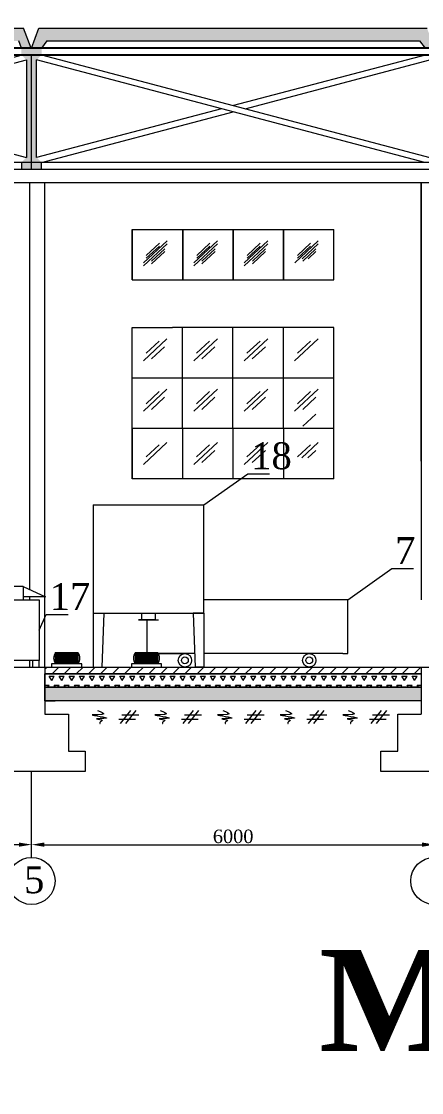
# Model space of a CAD drawing. Header units: inches. Extents: x -4475333 to 345677417, y -211198149 to 2125895.
# Drawn here: x -1948879 to -1942924, y 899562 to 915485 of the extents above; entities that cross this region are included whole.
import ezdxf

# ---------------------------------------------------------------- set-up
doc = ezdxf.new("R2010")
doc.units = ezdxf.units.IN
doc.header["$LTSCALE"] = 150
doc.header["$MEASUREMENT"] = 0
doc.linetypes.add('CENTER2', pattern=[1.125, 0.75, -0.125, 0.125, -0.125])
doc.linetypes.add('HIDDEN2', pattern=[4.7625, 3.175, -1.5875])
for name, color, linetype, lineweight in [('03 tbii', 3, 'Continuous', 50), ('coban', 153, 'Continuous', 50), ('cot', 2, 'Continuous', 50), ('Duong vien', 7, 'Continuous', 50), ('KHUNG BVE', 7, 'Continuous', 0), ('móng cột', 7, 'Continuous', 50), ('NHA XUONG', 80, 'Continuous', 50), ('PHOI_CANH', 3, 'Continuous', 50)]:
    doc.layers.add(name, color=color, linetype=linetype, lineweight=lineweight)
for name, color, linetype in [('dang', 2, 'Continuous'), ('duongtamchamgach', 50, 'Continuous'), ('MATCAT', 132, 'Continuous'), ('NET NHAP', 7, 'Continuous'), ('Net0.2', 4, 'Continuous'), ('netdut', 2, 'HIDDEN2'), ('Thiet bi', 7, 'Continuous'), ('tru', 7, 'Continuous')]:
    doc.layers.add(name, color=color, linetype=linetype)
doc.styles.add('1', font='times.ttf')
doc.styles.get("Standard").update_dxf_attribs({"font": 'times.ttf', "height": 100})
doc.dimstyles.new('75', dxfattribs={"dimtxt": 200, "dimasz": 188, "dimexe": 94, "dimexo": 47, "dimgap": 20, "dimtad": 1, "dimtoh": 1, "dimdec": 0, "dimtxsty": '1', "dimcen": 2.5, "dimclrt": 256, "dimadec": 0, "dimazin": 0, "dimtfac": 1, "dimtdec": 0, "dimtix": 1, "dimtmove": 0, "dimatfit": 2, "dimfxl": 1, "dimlwd": 9, "dimlwe": 9, "dimarcsym": 0})
pattern_1 = [(45, (-3375269.5799, 726526.24026), (-0.088388347648, 0.088388347648), [])]

# ---------------------------------------------------------------- blocks, each defined once
blk = doc.blocks.new('*D182')
at = {"layer": 'Defpoints', "color": 0, "lineweight": 0, "ltscale": 3, "transparency": 16777216}
for p in [(-1954728, 903248), (-1948728, 903248), (-1948728, 903248)]:
    blk.add_point(p, dxfattribs=at)
at = {"layer": 'NET NHAP', "color": 0, "lineweight": 9, "ltscale": 3, "transparency": 16777216}
for p, q in [((-1948728, 903295), (-1948728, 903342)), ((-1954728, 903201), (-1954728, 903154)), ((-1954540, 903248), (-1948916, 903248))]:
    blk.add_line(p, q, dxfattribs=at)
at = {"layer": 'NET NHAP', "color": 0, "lineweight": 0, "ltscale": 3, "transparency": 16777216}
for points in [[(-1954540, 903279), (-1954540, 903216), (-1954728, 903248)], [(-1948916, 903279), (-1948916, 903216), (-1948728, 903248)]]:
    blk.add_solid(points, dxfattribs=at)
at = {"layer": 'NET NHAP', "lineweight": 13, "ltscale": 3, "transparency": 16777216, "insert": (-1951728, 903369), "char_height": 200, "attachment_point": 5, "style": '1'}
blk.add_mtext('6000', dxfattribs=at)
blk = doc.blocks.new('*D183')
at = {"layer": 'Defpoints', "color": 0, "lineweight": 0, "ltscale": 3, "transparency": 16777216}
for p in [(-1948728, 903247), (-1942728, 903247), (-1942728, 903247)]:
    blk.add_point(p, dxfattribs=at)
at = {"layer": 'NET NHAP', "color": 0, "lineweight": 9, "ltscale": 3, "transparency": 16777216}
for p, q in [((-1948728, 903294), (-1948728, 903341)), ((-1942728, 903294), (-1942728, 903341)), ((-1948540, 903247), (-1942916, 903247))]:
    blk.add_line(p, q, dxfattribs=at)
at = {"layer": 'NET NHAP', "color": 0, "lineweight": 0, "ltscale": 3, "transparency": 16777216}
for points in [[(-1948540, 903279), (-1948540, 903216), (-1948728, 903247)], [(-1942916, 903279), (-1942916, 903216), (-1942728, 903247)]]:
    blk.add_solid(points, dxfattribs=at)
at = {"layer": 'NET NHAP', "lineweight": 13, "ltscale": 3, "transparency": 16777216, "insert": (-1945728, 903369), "char_height": 200, "attachment_point": 5, "style": '1'}
blk.add_mtext('6000', dxfattribs=at)
blk = doc.blocks.new('utjjrtjtr')
at = {"layer": 'PHOI_CANH', "color": 252, "lineweight": 9}
for p, q in [((4094925, 1559965), (4094925, 1559215)), ((4094925, 1559215), (4094925, 1559965)), ((4094925, 1559965), (4097925, 1559965)), ((4094925, 1559965), (4094925, 1559215)), ((4094925, 1559965), (4097925, 1559965)), ((4094925, 1559965), (4097925, 1559965)), ((4095675, 1559215), (4095675, 1559965)), ((4095675, 1559965), (4095675, 1559215)), ((4096425, 1559215), (4096425, 1559965)), ((4096425, 1559965), (4096425, 1559215)), ((4097175, 1559215), (4097175, 1559965)), ((4097175, 1559965), (4097175, 1559215)), ((4097925, 1559215), (4097925, 1559965)), ((4095092, 1559468), (4095443, 1559795)), ((4095092, 1559468), (4095443, 1559795)), ((4095842, 1559468), (4096193, 1559795)), ((4095842, 1559468), (4096193, 1559795)), ((4096592, 1559468), (4096943, 1559795)), ((4096592, 1559468), (4096943, 1559795)), ((4097342, 1559468), (4097693, 1559795)), ((4097342, 1559468), (4097693, 1559795)), ((4095092, 1559426), (4095443, 1559754)), ((4095092, 1559426), (4095443, 1559754)), ((4095133, 1559580), (4095328, 1559760)), ((4095133, 1559580), (4095328, 1559760)), ((4095133, 1559539), (4095328, 1559719)), ((4095133, 1559539), (4095328, 1559719)), ((4095212, 1559496), (4095407, 1559677)), ((4095212, 1559496), (4095407, 1559677)), ((4095212, 1559455), (4095407, 1559636)), ((4095212, 1559455), (4095407, 1559636)), ((4095842, 1559426), (4096193, 1559754)), ((4095842, 1559426), (4096193, 1559754)), ((4095883, 1559580), (4096078, 1559760)), ((4095883, 1559580), (4096078, 1559760)), ((4095883, 1559539), (4096078, 1559719)), ((4095883, 1559539), (4096078, 1559719)), ((4095962, 1559496), (4096157, 1559677)), ((4095962, 1559496), (4096157, 1559677)), ((4095962, 1559455), (4096157, 1559636)), ((4095962, 1559455), (4096157, 1559636)), ((4096592, 1559426), (4096943, 1559754)), ((4096592, 1559426), (4096943, 1559754)), ((4096633, 1559580), (4096828, 1559760)), ((4096633, 1559580), (4096828, 1559760)), ((4096633, 1559539), (4096828, 1559719)), ((4096633, 1559539), (4096828, 1559719)), ((4096712, 1559496), (4096907, 1559677)), ((4096712, 1559496), (4096907, 1559677)), ((4096712, 1559455), (4096907, 1559636)), ((4096712, 1559455), (4096907, 1559636)), ((4097383, 1559580), (4097578, 1559760)), ((4097383, 1559580), (4097578, 1559760)), ((4097383, 1559539), (4097578, 1559719)), ((4097383, 1559539), (4097578, 1559719)), ((4097451, 1559527), (4097693, 1559754)), ((4097451, 1559527), (4097693, 1559754)), ((4097462, 1559496), (4097657, 1559677)), ((4097462, 1559496), (4097657, 1559677)), ((4097540, 1559527), (4097657, 1559636)), ((4097540, 1559527), (4097657, 1559636)), ((4094925, 1559215), (4097883, 1559215)), ((4094925, 1559215), (4097925, 1559215)), ((4094925, 1559215), (4097883, 1559215)), ((4097883, 1559215), (4097925, 1559215)), ((4097883, 1559215), (4097925, 1559215))]:
    blk.add_line(p, q, dxfattribs=at)

msp = doc.modelspace()

# ---------------------------------------------------------------- hatches: boundary and pattern name
at = {"layer": 'dang', "lineweight": 9}
msp.add_hatch(color=256, dxfattribs=at).paths.add_polyline_path([(-1948878.5, 913286.9), (-1948578.5, 913286.9), (-1948578.5, 913386.9), (-1948653.5, 913461.9), (-1948653.5, 914911.7), (-1948578.5, 914986.9), (-1948578.5, 915086.9), (-1948878.5, 915086.9), (-1948878.5, 914986.9), (-1948803.5, 914911.7), (-1948803.5, 913461.9), (-1948878.5, 913386.9)])
at = {"layer": 'netdut', "linetype": 'ByBlock', "lineweight": 9, "ltscale": 10}
h = msp.add_hatch(dxfattribs=at)
h.set_pattern_fill('TRIANG', color=0, scale=400, style=0)
h.set_pattern_definition([(60, (-2659278.37, 852424.49), (-75, 129.90381), [75, -75]), (120, (-2659278.37, 852424.49), (-150, 8e-08), [75, -75]), (0, (-2659315.87, 852489.44), (75, 129.90381), [75, -75])])
h.paths.add_polyline_path([(-1948528.6, 905586.9), (-1948528.6, 905786.9), (-1942928.5, 905786.9), (-1942928.5, 905586.9)])
h = msp.add_hatch(dxfattribs=at)
h.set_pattern_fill('DOTS', color=4, scale=400, style=0)
h.set_pattern_definition([(0, (-2659278.374, 852424.489), (12.5, 25), [0, -25])])
h.paths.add_polyline_path([(-1942928.5, 905586.9), (-1942928.5, 905387), (-1948528.6, 905387), (-1948528.6, 905586.9)])
at = {"layer": 'tru', "linetype": 'ByBlock', "lineweight": 9, "ltscale": 10}
h = msp.add_hatch(dxfattribs=at)
h.set_pattern_fill('ANSI31', color=5, style=0)
h.set_pattern_definition(pattern_1)
h.paths.add_polyline_path([(-1948919.4, 915194.4), (-1948878.1, 915086.9), (-1948736.2, 915086.9), (-1948849.6, 915382.5), (-1954620.5, 915382.5), (-1954730.1, 915086.9), (-1954579.5, 915086.9), (-1954500.3, 915193.9)])
h = msp.add_hatch(dxfattribs=at)
h.set_pattern_fill('ANSI31', color=5, style=0)
h.set_pattern_definition(pattern_1)
h.paths.add_polyline_path([(-1942954.2, 915193.9), (-1942873.1, 915086.9), (-1942729.3, 915086.9), (-1942842.8, 915382.5), (-1948619.5, 915382.4), (-1948729.1, 915086.9), (-1948578.5, 915086.9), (-1948499.3, 915193.8)])
h = msp.add_hatch(dxfattribs=at)
h.set_pattern_fill('ANSI31', color=5, scale=40, style=0)
h.set_pattern_definition([(45, (-3442444.04, 1115139.1), (-89.802561, 89.802561), [])])
h.paths.add_polyline_path([(-1942928.5, 905887), (-1948528.6, 905887), (-1948528.6, 905786.9), (-1942928.5, 905786.9)])

# ---------------------------------------------------------------- linework, layer by layer
at = {"layer": '03 tbii', "lineweight": 18}
msp.add_line((-1972728.5, 905887), (-1906728.3, 905887), dxfattribs=at)
at = {"layer": 'coban', "lineweight": 18}
msp.add_line((-1944472.8, 905887), (-1944472.8, 905887), dxfattribs=at)
at = {"layer": 'cot', "lineweight": 18}
for p, q in [((-1954579, 914986.9), (-1948804.4, 913461.9)), ((-1948854.4, 914986.9), (-1951723, 914232.6)), ((-1948577.9, 914986.9), (-1942803.3, 913461.9)), ((-1942853.3, 914986.9), (-1945721.9, 914232.6)), ((-1951549.6, 914186.8), (-1948804.4, 914911.7)), ((-1942878.3, 913386.9), (-1948653.3, 914911.7)), ((-1945548.6, 914186.8), (-1942803.3, 914911.7)), ((-1945902, 914185.3), (-1948653.3, 913461.9)), ((-1948578.3, 913386.9), (-1945728.3, 914139.4)), ((-1942928.5, 905586.9), (-1948528.6, 905586.9))]:
    msp.add_line(p, q, dxfattribs=at)
at = {"layer": 'dang', "lineweight": 18}
for p, q in [((-1948803.5, 914911.7), (-1948803.5, 913461.9)), ((-1948803.5, 914911.7), (-1948803.5, 913461.9)), ((-1948653.5, 913461.9), (-1948653.5, 914911.7)), ((-1948653.5, 913461.9), (-1948653.5, 914911.7))]:
    msp.add_line(p, q, dxfattribs=at)
at = {"layer": 'Defpoints', "lineweight": 18}
for p, q in [((-1948728.5, 913286.9), (-1948728.5, 914986.9)), ((-1948878.5, 913386.9), (-1948878.5, 913286.9)), ((-1948578.5, 913286.9), (-1948578.5, 913386.9))]:
    msp.add_line(p, q, dxfattribs=at)
at = {"layer": 'Duong vien', "color": 7, "linetype": 'Continuous', "lineweight": 18, "ltscale": 10}
for p, q in [((-1946162.2, 908297), (-1945509.3, 908761)), ((-1945509.3, 908761), (-1945186.4, 908761)), ((-1944020.5, 906887.2), (-1943367.6, 907351.1)), ((-1943367.6, 907351.1), (-1943044.7, 907351.1)), ((-1948612.2, 906437), (-1948508.1, 906668.4)), ((-1948508.1, 906668.4), (-1948185.2, 906668.4))]:
    msp.add_line(p, q, dxfattribs=at)
at = {"layer": 'duongtamchamgach', "linetype": 'Continuous', "lineweight": -2, "ltscale": 10}
for p, q in [((-1942519.2, 915086.9), (-1966592.5, 915086.9)), ((-1966576.1, 914986.9), (-1942519.7, 914986.9))]:
    msp.add_line(p, q, dxfattribs=at)
at = {"layer": 'duongtamchamgach', "linetype": 'CENTER2', "lineweight": 15, "ltscale": 200}
for p, q in [((-1948751.3, 907038.9), (-1948751.3, 913086.9)), ((-1948751.3, 906887), (-1948751.3, 906929)), ((-1948751.3, 905887), (-1948751.3, 905987))]:
    msp.add_line(p, q, dxfattribs=at)
at = {"layer": 'KHUNG BVE', "linetype": 'Continuous', "lineweight": 18, "ltscale": 10}
for p, q in [((-1901081.4, 913387), (-1972728.5, 913387)), ((-1972728.5, 913287), (-1901052.7, 913287)), ((-1906728.5, 913087), (-1972728.5, 913087)), ((-1948568.6, 913086.9), (-1948568.6, 913086.9)), ((-1948528.6, 907783.9), (-1948528.6, 913086.9)), ((-1948528.6, 906932.8), (-1948528.6, 913086.9)), ((-1942928.5, 908948.4), (-1942928.5, 913086.9)), ((-1942928.5, 913086.9), (-1942928.5, 906885.4)), ((-1942928.5, 908948.4), (-1942928.5, 907391.3)), ((-1948528.6, 905887), (-1948528.6, 906929)), ((-1948528.6, 905887), (-1948528.6, 905387)), ((-1942928.5, 905887), (-1942928.5, 905387)), ((-1948528.6, 905786.9), (-1942928.5, 905786.9)), ((-1948528.6, 905387), (-1948528.6, 905187)), ((-1942928.5, 905387), (-1948528.6, 905387)), ((-1942928.5, 905387), (-1942928.5, 905187)), ((-1948528.6, 905187), (-1948178.6, 905187)), ((-1948178.6, 905187), (-1948178.6, 904637)), ((-1943278.6, 904637), (-1943278.6, 905187)), ((-1943278.6, 905187), (-1942928.5, 905187)), ((-1948178.6, 904637), (-1947928.6, 904637)), ((-1947928.6, 904637), (-1947928.6, 904337)), ((-1943528.6, 904337), (-1943528.6, 904637)), ((-1943528.6, 904637), (-1943278.6, 904637)), ((-1947928.6, 904337), (-1949528.6, 904337)), ((-1941928.6, 904337), (-1943528.6, 904337))]:
    msp.add_line(p, q, dxfattribs=at)
at = {"layer": 'KHUNG BVE', "lineweight": 0}
for p, q in [((-1947812.2, 908297), (-1946162.2, 908297)), ((-1947812.2, 908297), (-1947812.2, 906687)), ((-1946162.2, 906687), (-1946162.2, 908297)), ((-1948851.9, 907086.7), (-1954728, 907086.7)), ((-1948851.9, 907086.7), (-1948520.5, 906929)), ((-1948851.9, 907086.7), (-1948851.9, 906887)), ((-1949752.2, 906887), (-1948612.2, 906887)), ((-1948520.5, 906929), (-1948851.9, 906929)), ((-1948612.2, 906887), (-1948612.2, 905987)), ((-1944020.5, 906887.2), (-1946162.2, 906887.2)), ((-1944020.5, 906087.2), (-1944020.5, 906887.2)), ((-1947812.2, 906687), (-1946162.2, 906687)), ((-1947812.2, 906687), (-1947812.2, 905887)), ((-1947652.2, 906687), (-1947682.2, 905887)), ((-1947251.2, 906687), (-1947101.2, 906687)), ((-1947251.2, 906687), (-1947091.2, 906687)), ((-1947087.2, 906587), (-1947087.2, 906687)), ((-1947087.2, 906687), (-1946987.2, 906687)), ((-1946987.2, 906687), (-1946887.2, 906687)), ((-1946887.2, 906687), (-1946887.2, 906587)), ((-1946162.2, 906687), (-1946322.2, 906687)), ((-1946322.2, 906687), (-1946292.2, 905887)), ((-1946162.2, 906687), (-1946162.2, 905887)), ((-1947087.2, 906587), (-1947137.2, 906587)), ((-1947137.2, 906587), (-1946887.2, 906587)), ((-1946887.2, 906587), (-1947087.2, 906587)), ((-1947012.2, 906587), (-1947012.2, 906102.1)), ((-1946887.2, 906587), (-1946887.2, 906587)), ((-1946887.2, 906587), (-1946837.2, 906587)), ((-1946945.5, 906087.2), (-1947020.5, 906087.2)), ((-1946852.3, 906087.2), (-1946945.5, 906087.2)), ((-1946945.5, 906087.2), (-1946852.3, 906087.2)), ((-1946299.8, 906087.2), (-1946841.5, 906087.2)), ((-1946841.5, 906087.2), (-1946445.5, 906087.2)), ((-1944095.5, 906087.2), (-1946162.2, 906087.2)), ((-1944095.5, 906087.2), (-1944595.5, 906087.2)), ((-1944095.5, 906087.2), (-1944020.5, 906087.2)), ((-1948612.2, 905987), (-1949752.2, 905987)), ((-1948712.2, 905987), (-1948712.2, 905887)), ((-1948712.2, 905887), (-1948612.2, 905887)), ((-1948612.2, 905887), (-1948612.2, 905987)), ((-1947812.2, 905887), (-1947682.2, 905887)), ((-1946162.2, 905887), (-1946292.2, 905887))]:
    msp.add_line(p, q, dxfattribs=at)
at = {"layer": 'KHUNG BVE', "color": 7, "lineweight": 18}
for p, q in [((-1948369.3, 905937.1), (-1948369.3, 906102.1)), ((-1948369.3, 906102.1), (-1948039.3, 906102.1)), ((-1948369.3, 906087.1), (-1948039.3, 906087.1)), ((-1948369.3, 906072.1), (-1948039.3, 906072.1)), ((-1948369.3, 906057.1), (-1948039.3, 906057.1)), ((-1948369.3, 906042.1), (-1948039.3, 906042.1)), ((-1948369.3, 906027.1), (-1948039.3, 906027.1)), ((-1948369.3, 906012.1), (-1948039.3, 906012.1)), ((-1948039.3, 906102.1), (-1948039.3, 905937.1)), ((-1947182.3, 905937.1), (-1947182.3, 906102.1)), ((-1947182.3, 906102.1), (-1946852.3, 906102.1)), ((-1947182.3, 906087.1), (-1946852.3, 906087.1)), ((-1947182.3, 906072.1), (-1946852.3, 906072.1)), ((-1947182.3, 906057.1), (-1946852.3, 906057.1)), ((-1947182.3, 906042.1), (-1946852.3, 906042.1)), ((-1947182.3, 906027.1), (-1946852.3, 906027.1)), ((-1947182.3, 906012.1), (-1946852.3, 906012.1)), ((-1946852.3, 906102.1), (-1946852.3, 905937.1)), ((-1947979.3, 905937.1), (-1948429.3, 905937.1)), ((-1947979.3, 905937.1), (-1948429.3, 905937.1)), ((-1948429.3, 905937.1), (-1948429.3, 905887.1)), ((-1948369.3, 905997.1), (-1948039.3, 905997.1)), ((-1948369.3, 905982.1), (-1948039.3, 905982.1)), ((-1948369.3, 905967.1), (-1948039.3, 905967.1)), ((-1948369.3, 905952.1), (-1948039.3, 905952.1)), ((-1948039.3, 905937.1), (-1948369.3, 905937.1)), ((-1947979.3, 905887.1), (-1947979.3, 905937.1)), ((-1946792.3, 905937.1), (-1947242.3, 905937.1)), ((-1946792.3, 905937.1), (-1947242.3, 905937.1)), ((-1947242.3, 905937.1), (-1947242.3, 905887.1)), ((-1947182.3, 905997.1), (-1946852.3, 905997.1)), ((-1947182.3, 905982.1), (-1946852.3, 905982.1)), ((-1947182.3, 905967.1), (-1946852.3, 905967.1)), ((-1947182.3, 905952.1), (-1946852.3, 905952.1)), ((-1946852.3, 905937.1), (-1947182.3, 905937.1)), ((-1946792.3, 905887.1), (-1946792.3, 905937.1))]:
    msp.add_line(p, q, dxfattribs=at)
at = {"layer": 'KHUNG BVE', "color": 2, "linetype": 'Continuous', "lineweight": 18, "ltscale": 10}
for p, q in [((-1946210.2, 905886.8), (-1946210.2, 905887)), ((-1945410.2, 905886.8), (-1945410.2, 905887)), ((-1944610.2, 905886.8), (-1944610.2, 905887)), ((-1943810.2, 905886.8), (-1943810.2, 905887))]:
    msp.add_line(p, q, dxfattribs=at)
at = {"layer": 'KHUNG BVE', "color": 6, "lineweight": 40, "ltscale": 50}
for p, q in [((-1944670.6, 905889.8), (-1944670.6, 905889.8)), ((-1943870.6, 905889.8), (-1943870.6, 905889.8))]:
    msp.add_line(p, q, dxfattribs=at)
at = {"layer": 'KHUNG BVE', "lineweight": 0}
for centre, radius in [((-1916098.2, 889715.1), 188435.9), ((-1946445.5, 905987.2), 100), ((-1946445.5, 905987.2), 50), ((-1944595.5, 905987.2), 100), ((-1944595.5, 905987.2), 50)]:
    msp.add_circle(centre, radius, dxfattribs=at)
at = {"layer": 'KHUNG BVE', "color": 7, "lineweight": 18}
for centre, start, end in [((-1948270.9, 906019.6), 140.03379, 219.96621), ((-1948137.8, 906019.6), 320.03379, 39.96621), ((-1947083.9, 906019.6), 140.03379, 219.96621), ((-1946950.8, 906019.6), 320.03379, 39.96621)]:
    msp.add_arc(centre, 128.4, start, end, dxfattribs=at)
at = {"layer": 'MATCAT', "color": 3, "lineweight": 13, "ltscale": 3}
msp.add_line((-1948728.4, 903247.6), (-1948728.4, 904337.1), dxfattribs=at)
at = {"layer": 'móng cột', "lineweight": 18}
msp.add_line((-1948528.6, 905386.9), (-1948378.5, 905386.9), dxfattribs=at)
at = {"layer": 'Net0.2', "lineweight": 18}
for p, q in [((-1947255.1, 905240.1), (-1947410.1, 905046.8)), ((-1947174.2, 905240.1), (-1947329.2, 905046.8)), ((-1946322.7, 905240.1), (-1946477.7, 905046.8)), ((-1946241.7, 905240.1), (-1946396.8, 905046.8)), ((-1945390.2, 905240.1), (-1945545.3, 905046.8)), ((-1945309.3, 905240.1), (-1945464.4, 905046.8)), ((-1944457.8, 905240.1), (-1944612.8, 905046.8)), ((-1944376.9, 905240.1), (-1944531.9, 905046.8)), ((-1943525.4, 905240.1), (-1943680.4, 905046.8)), ((-1943444.5, 905240.1), (-1943599.5, 905046.8)), ((-1947430.8, 905111.5), (-1947178.8, 905111.5)), ((-1947382.3, 905175.5), (-1947130.4, 905175.5)), ((-1946498.3, 905111.5), (-1946246.4, 905111.5)), ((-1946449.9, 905175.5), (-1946198, 905175.5)), ((-1945565.9, 905111.5), (-1945314, 905111.5)), ((-1945517.5, 905175.5), (-1945265.6, 905175.5)), ((-1944633.5, 905111.5), (-1944381.6, 905111.5)), ((-1944585, 905175.5), (-1944333.1, 905175.5)), ((-1943701.1, 905111.5), (-1943449.2, 905111.5)), ((-1943652.6, 905175.5), (-1943400.7, 905175.5))]:
    msp.add_line(p, q, dxfattribs=at)
for points in [[(-1947744.6, 905240.1), (-1947651.9, 905190), (-1947825.5, 905177.6), (-1947614.8, 905128), (-1947763.5, 905115.7), (-1947676.7, 905090.9), (-1947713.9, 905053.7), (-1947707.7, 905047.6)], [(-1946812.2, 905240.1), (-1946719.5, 905190), (-1946893.1, 905177.6), (-1946682.3, 905128), (-1946831.1, 905115.7), (-1946744.3, 905090.9), (-1946781.5, 905053.7), (-1946775.3, 905047.6)], [(-1945879.8, 905240.1), (-1945787.1, 905190), (-1945960.6, 905177.6), (-1945749.9, 905128), (-1945898.7, 905115.7), (-1945811.9, 905090.9), (-1945849.1, 905053.7), (-1945842.9, 905047.6)], [(-1944947.4, 905240.1), (-1944854.7, 905190), (-1945028.2, 905177.6), (-1944817.5, 905128), (-1944966.3, 905115.7), (-1944879.5, 905090.9), (-1944916.7, 905053.7), (-1944910.5, 905047.6)], [(-1944015, 905240.1), (-1943922.3, 905190), (-1944095.8, 905177.6), (-1943885.1, 905128), (-1944033.8, 905115.7), (-1943947.1, 905090.9), (-1943984.3, 905053.7), (-1943978.1, 905047.6)]]:
    msp.add_spline(points, degree=3, dxfattribs=at)
at = {"layer": 'netdut', "color": 0, "linetype": 'ByBlock', "lineweight": 18, "ltscale": 10}
for p, q in [((-1948528.6, 905586.9), (-1948528.6, 905786.9)), ((-1942928.5, 905786.9), (-1942928.5, 905586.9))]:
    msp.add_line(p, q, dxfattribs=at)
at = {"layer": 'netdut', "color": 4, "linetype": 'ByBlock', "lineweight": 18, "ltscale": 10}
for p, q in [((-1948528.6, 905586.9), (-1942928.5, 905586.9)), ((-1948528.6, 905387), (-1948528.6, 905586.9)), ((-1942928.5, 905586.9), (-1942928.5, 905387))]:
    msp.add_line(p, q, dxfattribs=at)
at = {"layer": 'NHA XUONG', "lineweight": 18}
for p, q in [((-1948528.6, 905786.9), (-1942928.5, 905786.9)), ((-1942928.5, 905786.9), (-1948528.6, 905786.9))]:
    msp.add_line(p, q, dxfattribs=at)
at = {"layer": 'PHOI_CANH', "color": 252, "lineweight": 18}
for p, q in [((-1947230.7, 909437), (-1947230.7, 910937)), ((-1947230.7, 910937), (-1946630.7, 910937)), ((-1944230.7, 910937), (-1946630.7, 910937)), ((-1946480.7, 910687), (-1946480.7, 910937)), ((-1945730.7, 910687), (-1945730.7, 910937)), ((-1944980.7, 909437), (-1944980.7, 910937)), ((-1944230.7, 908687), (-1944230.7, 910937)), ((-1947063.5, 910439.7), (-1946712.6, 910766.9)), ((-1947022.7, 910551.9), (-1946827.7, 910732.4)), ((-1946943.5, 910468.4), (-1946748.5, 910648.9)), ((-1946480.7, 909437), (-1946480.7, 910687)), ((-1946313.5, 910439.7), (-1945962.6, 910766.9)), ((-1946272.7, 910551.9), (-1946077.7, 910732.4)), ((-1946193.5, 910468.4), (-1945998.5, 910648.9)), ((-1945730.7, 909437), (-1945730.7, 910687)), ((-1945563.5, 910439.7), (-1945212.6, 910766.9)), ((-1945522.7, 910551.9), (-1945327.7, 910732.4)), ((-1945443.5, 910468.4), (-1945248.5, 910648.9)), ((-1944813.5, 910439.7), (-1944462.6, 910766.9)), ((-1944772.7, 910551.9), (-1944577.7, 910732.4)), ((-1947230.7, 910187), (-1944230.7, 910187)), ((-1947230.7, 908687), (-1947230.7, 910070.4)), ((-1947063.5, 909689.7), (-1946712.6, 910016.9)), ((-1947063.5, 909689.7), (-1946712.6, 910016.9)), ((-1946313.5, 909689.7), (-1945962.6, 910016.9)), ((-1946313.5, 909689.7), (-1945962.6, 910016.9)), ((-1945563.5, 909689.7), (-1945212.6, 910016.9)), ((-1945563.5, 909689.7), (-1945212.6, 910016.9)), ((-1944813.5, 909689.7), (-1944462.6, 910016.9)), ((-1944813.5, 909689.7), (-1944462.6, 910016.9)), ((-1947022.7, 909801.9), (-1946827.7, 909982.4)), ((-1947022.7, 909801.9), (-1946827.7, 909982.4)), ((-1946943.5, 909718.4), (-1946748.5, 909898.9)), ((-1946943.5, 909718.4), (-1946748.5, 909898.9)), ((-1946272.7, 909801.9), (-1946077.7, 909982.4)), ((-1946272.7, 909801.9), (-1946077.7, 909982.4)), ((-1946193.5, 909718.4), (-1945998.5, 909898.9)), ((-1946193.5, 909718.4), (-1945998.5, 909898.9)), ((-1945522.7, 909801.9), (-1945327.7, 909982.4)), ((-1945522.7, 909801.9), (-1945327.7, 909982.4)), ((-1945443.5, 909718.4), (-1945248.5, 909898.9)), ((-1945443.5, 909718.4), (-1945248.5, 909898.9)), ((-1944772.7, 909801.9), (-1944577.7, 909982.4)), ((-1944772.7, 909801.9), (-1944577.7, 909982.4)), ((-1944693.5, 909718.4), (-1944498.5, 909898.9)), ((-1944693.5, 909718.4), (-1944498.5, 909898.9)), ((-1944693.5, 909468.4), (-1944498.5, 909648.9)), ((-1947230.7, 909437), (-1947230.7, 908687)), ((-1947230.7, 909437), (-1944230.7, 909437)), ((-1947230.7, 909437), (-1944230.7, 909437)), ((-1946480.7, 909437), (-1946480.7, 908687)), ((-1945730.7, 909437), (-1945730.7, 908687)), ((-1944980.7, 909437), (-1944980.7, 908687)), ((-1947063.5, 908898.4), (-1946712.6, 909225.6)), ((-1947063.5, 908898.4), (-1946712.6, 909225.6)), ((-1947022.7, 909010.7), (-1946827.7, 909191.2)), ((-1947022.7, 909010.7), (-1946827.7, 909191.2)), ((-1946313.5, 908898.4), (-1945962.6, 909225.6)), ((-1946313.5, 908898.4), (-1945962.6, 909225.6)), ((-1946272.7, 909010.7), (-1946077.7, 909191.2)), ((-1946272.7, 909010.7), (-1946077.7, 909191.2)), ((-1945563.5, 908898.4), (-1945212.6, 909225.6)), ((-1945563.5, 908898.4), (-1945212.6, 909225.6)), ((-1945522.7, 909010.7), (-1945327.7, 909191.2)), ((-1945522.7, 909010.7), (-1945327.7, 909191.2)), ((-1944772.7, 909010.7), (-1944577.7, 909191.2)), ((-1944772.7, 909010.7), (-1944577.7, 909191.2)), ((-1944705.3, 908999.2), (-1944462.6, 909225.6)), ((-1944705.3, 908999.2), (-1944462.6, 909225.6)), ((-1946193.5, 908927.1), (-1945998.5, 909107.6)), ((-1946193.5, 908927.1), (-1945998.5, 909107.6)), ((-1945443.5, 908927.1), (-1945248.5, 909107.6)), ((-1945443.5, 908927.1), (-1945248.5, 909107.6)), ((-1944615.6, 908999.2), (-1944498.5, 909107.6)), ((-1944615.6, 908999.2), (-1944498.5, 909107.6)), ((-1944230.7, 908687), (-1947230.7, 908687))]:
    msp.add_line(p, q, dxfattribs=at)
at = {"layer": 'Thiet bi', "color": 2, "linetype": 'ByBlock', "lineweight": 18, "ltscale": 10}
msp.add_line((-1948728.4, 903057.6), (-1948728.4, 903247.6), dxfattribs=at)
for centre in [(-1948728.4, 902707.6), (-1942735.9, 902707.6)]:
    msp.add_circle(centre, 350.1, dxfattribs=at)
at = {"layer": 'tru', "color": 5, "linetype": 'ByBlock', "lineweight": 18, "ltscale": 10}
for p, q in [((-1954620.5, 915382.5), (-1948849.6, 915382.5)), ((-1948736.1, 915086.8), (-1948849.6, 915382.5)), ((-1948729.2, 915086.7), (-1948619.5, 915382.4)), ((-1948619.5, 915382.4), (-1942842.8, 915382.5)), ((-1948878.1, 915086.7), (-1948919.4, 915194.4)), ((-1948736.1, 915086.8), (-1948878.1, 915086.9)), ((-1948578.5, 915086.9), (-1948729.1, 915086.9)), ((-1948499.3, 915193.8), (-1948578.6, 915086.7)), ((-1948499.3, 915193.8), (-1942954.2, 915193.9)), ((-1942954.3, 915194), (-1942873.1, 915086.9))]:
    msp.add_line(p, q, dxfattribs=at)

# ---------------------------------------------------------------- block references
at = {"linetype": 'ByBlock'}
msp.add_blockref('utjjrtjtr', (-6042153.8, -647573.3), dxfattribs=at)

# ---------------------------------------------------------------- texts
at = {"color": 7, "linetype": 'ByBlock', "lineweight": 18, "char_height": 400, "width": 236.121, "attachment_point": 1}
for s, insert in [('18', (-1945459.8, 909228.5)), ('7', (-1943318.1, 907818.6)), ('17', (-1948458.6, 907135.9))]:
    msp.add_mtext(s, dxfattribs=dict(at, insert=insert))
at = {"layer": '03 tbii', "lineweight": 18, "insert": (-1936269.8, 900707.3), "char_height": 1500, "width": 57591.056, "attachment_point": 5, "line_spacing_factor": 1.5, "style": '1'}
msp.add_mtext('{\\fTimes New Roman|b1|i0|c0|p18;MẶT CẮT A - A}', dxfattribs=at)
at = {"layer": 'Thiet bi', "color": 2, "linetype": 'ByBlock', "lineweight": 18, "ltscale": 10, "insert": (-1948839.1, 902925.6), "char_height": 400, "width": 247.603, "attachment_point": 1}
msp.add_mtext('5', dxfattribs=at)

# ---------------------------------------------------------------- dimensions: what is measured, and where the dimension line sits
at = {"layer": 'NET NHAP', "color": 0, "lineweight": 13, "ltscale": 3}
for base, p1, p2, picture, middle in [((-1948728.4, 903247.6), (-1954728.4, 903247.6), (-1948728.4, 903247.6), '*D182', (-1951728.4, 903369.3)), ((-1942728.4, 903247.3), (-1948728.4, 903247.3), (-1942728.4, 903247.3), '*D183', (-1945728.4, 903369.1))]:
    dim = msp.add_linear_dim(base=base, p1=p1, p2=p2, dimstyle='75', dxfattribs=at)
    dim.commit()
    dim.dimension.update_dxf_attribs({"geometry": picture, "text_midpoint": middle})

doc.saveas('drawing.dxf')
